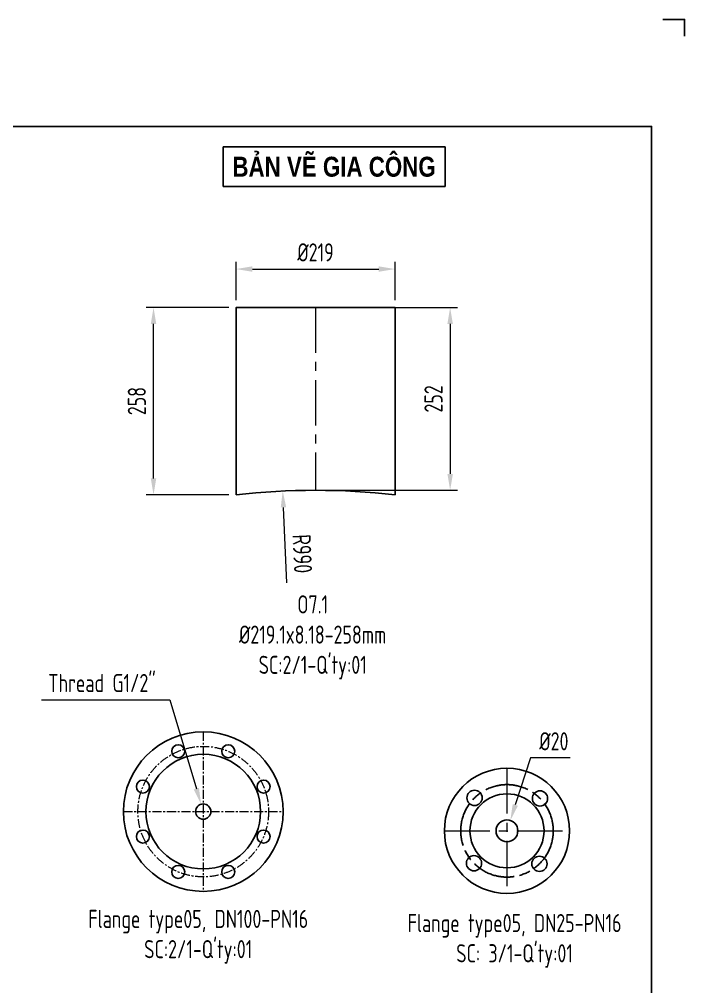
# Model space of a CAD drawing. Header units: millimetres. Extents: x -46397 to 283259, y -8690 to 23983.
# Drawn here: x 256886 to 258719, y 193 to 2861 of the extents above; entities that cross this region are included whole.
import ezdxf

# ---------------------------------------------------------------- set-up
doc = ezdxf.new("R2010")
doc.units = ezdxf.units.MM
doc.linetypes.add('AM_ISO08W050', pattern=[18, 12, -1.5, 3, -1.5])
doc.linetypes.add('CENTER', pattern=[2, 1.25, -0.25, 0.25, -0.25])
doc.layers.get('Defpoints').update_dxf_attribs({"lineweight": 0})
for name, color, linetype, lineweight in [('AM_7', 4, 'AM_ISO08W050', 25), ('Dtext', 255, 'Continuous', 20), ('DUONGCHINH', 7, 'Continuous', 25), ('DUONGTAM', 1, 'CENTER', 0), ('Long_AM_Visible', 30, 'Continuous', 25), ('Long_Centerline', 1, 'CENTER', 9), ('PHANTOM 2', 8, 'Continuous', 0)]:
    doc.layers.add(name, color=color, linetype=linetype, lineweight=lineweight)
doc.styles.add('Chu va so', font='arial.ttf')
doc.styles.add('GHI CHÚ 1', font='isocp_IV25.ttf', dxfattribs={"width": 0.8})
doc.styles.add('GHI CHÚ 2', font='arial.ttf', dxfattribs={"width": 0.8, "height": 1})
doc.styles.get("Standard").update_dxf_attribs({"font": 'isocp.shx', "width": 0.8})
doc.styles.add('TCVN', font='arial.ttf')
doc.dimstyles.new('1-30SCALE', dxfattribs={"dimtxt": 75, "dimasz": 75, "dimexe": 37.5, "dimexo": 30, "dimgap": 30, "dimtad": 1, "dimtoh": 1, "dimdec": 0, "dimdsep": 46, "dimtxsty": 'GHI CHÚ 1', "dimcen": 0.09, "dimclrd": 256, "dimclre": 256, "dimclrt": 2, "dimadec": 0, "dimazin": 0, "dimtfac": 1, "dimtdec": 0, "dimtofl": 0, "dimtmove": 0, "dimatfit": 3, "dimfxl": 1, "dimlwd": 0, "dimlwe": 0, "dimarcsym": 0})
doc.dimstyles.new('1-30SCALE$4', dxfattribs={"dimtxt": 75, "dimasz": 75, "dimexe": 37.5, "dimexo": 30, "dimgap": 30, "dimtad": 1, "dimtoh": 1, "dimdec": 0, "dimdsep": 46, "dimtxsty": 'GHI CHÚ 1', "dimcen": 0.09, "dimclrd": 256, "dimclre": 256, "dimclrt": 2, "dimadec": 0, "dimazin": 0, "dimtfac": 1, "dimtdec": 0, "dimtofl": 0, "dimtmove": 0, "dimatfit": 3, "dimfxl": 1, "dimlwd": 0, "dimlwe": 0, "dimarcsym": 0})

# ---------------------------------------------------------------- blocks, each defined once
blk = doc.blocks.new('*D1485')
at = {"layer": 'Defpoints', "color": 0, "transparency": 16777216}
for p in [(257255.7, 2066), (257483, 2066), (257483, 1549.9)]:
    blk.add_point(p, dxfattribs=at)
at = {"layer": 'PHANTOM 2', "linetype": 'Continuous', "lineweight": 0, "transparency": 16777216}
for p, q in [((257463, 2066), (257235.7, 2066)), ((257255.7, 1594.9), (257255.7, 2021)), ((257463, 1549.9), (257235.7, 1549.9))]:
    blk.add_line(p, q, dxfattribs=at)
at = {"layer": 'PHANTOM 2', "transparency": 16777216}
for points in [[(257248.2, 2021), (257263.2, 2021), (257255.7, 2066)], [(257248.2, 1594.9), (257263.2, 1594.9), (257255.7, 1549.9)]]:
    blk.add_solid(points, dxfattribs=at)
at = {"layer": 'PHANTOM 2', "color": 2, "transparency": 16777216, "insert": (257209.7, 1808), "char_height": 50, "attachment_point": 5, "rotation": 90, "style": 'GHI CHÚ 1'}
blk.add_mtext('258', dxfattribs=at)
blk = doc.blocks.new('*D1486')
at = {"layer": 'Defpoints', "color": 0, "transparency": 16777216}
for p in [(257702.1, 2066), (257702.1, 1562), (258073, 1562)]:
    blk.add_point(p, dxfattribs=at)
at = {"layer": 'PHANTOM 2', "linetype": 'Continuous', "lineweight": 0, "transparency": 16777216}
for p, q in [((257722.1, 2066), (258093, 2066)), ((258073, 2021), (258073, 1607)), ((257722.1, 1562), (258093, 1562))]:
    blk.add_line(p, q, dxfattribs=at)
at = {"layer": 'PHANTOM 2', "transparency": 16777216}
for points in [[(258065.5, 2021), (258080.5, 2021), (258073, 2066)], [(258065.5, 1607), (258080.5, 1607), (258073, 1562)]]:
    blk.add_solid(points, dxfattribs=at)
at = {"layer": 'PHANTOM 2', "color": 2, "transparency": 16777216, "insert": (258027.1, 1814), "char_height": 50, "attachment_point": 5, "rotation": 90, "style": 'GHI CHÚ 1'}
blk.add_mtext('252', dxfattribs=at)
blk = doc.blocks.new('*D1487')
at = {"layer": 'Defpoints', "color": 0, "transparency": 16777216}
for p in [(257921.2, 2172.1), (257483, 2066), (257921.2, 2066)]:
    blk.add_point(p, dxfattribs=at)
at = {"layer": 'PHANTOM 2', "linetype": 'Continuous', "lineweight": 0, "transparency": 16777216}
for p, q in [((257483, 2086), (257483, 2192.1)), ((257921.2, 2086), (257921.2, 2192.1)), ((257528, 2172.1), (257876.2, 2172.1))]:
    blk.add_line(p, q, dxfattribs=at)
at = {"layer": 'PHANTOM 2', "transparency": 16777216}
for points in [[(257528, 2179.6), (257528, 2164.6), (257483, 2172.1)], [(257876.2, 2179.6), (257876.2, 2164.6), (257921.2, 2172.1)]]:
    blk.add_solid(points, dxfattribs=at)
at = {"layer": 'PHANTOM 2', "color": 2, "transparency": 16777216, "insert": (257702.1, 2218.1), "char_height": 50, "attachment_point": 5, "style": 'GHI CHÚ 1'}
blk.add_mtext('%%C219', dxfattribs=at)
blk = doc.blocks.new('*D1488')
at = {"layer": 'Defpoints', "color": 0, "transparency": 16777216}
for p in [(257611.7, 1560), (257702.1, -418)]:
    blk.add_point(p, dxfattribs=at)
at = {"layer": 'PHANTOM 2', "linetype": 'Continuous', "lineweight": 0, "transparency": 16777216}
blk.add_line((257623.2, 1307.1), (257613.7, 1515), dxfattribs=at)
at = {"layer": 'PHANTOM 2', "transparency": 16777216}
blk.add_solid([(257621.2, 1515.4), (257606.2, 1514.7), (257611.7, 1560)], dxfattribs=at)
at = {"layer": 'PHANTOM 2', "color": 2, "transparency": 16777216, "insert": (257665.7, 1387.1), "char_height": 50, "attachment_point": 5, "rotation": 272.6169, "style": 'GHI CHÚ 1'}
blk.add_mtext('R990', dxfattribs=at)
blk = doc.blocks.new('*U1524')
blk.add_circle((0, 0), 7)
blk = doc.blocks.new('*U1525')
at = {"color": 0, "linetype": 'ByBlock', "lineweight": -2, "transparency": 16777216}
blk.add_blockref('*U1524', (7669.01, 1441.7), dxfattribs=at)
for p, rotation in [((7626.51, 1399.2), 90), ((7711.51, 1399.2), 270), ((7669.01, 1356.7), 180)]:
    blk.add_blockref('*U1524', p, dxfattribs=dict(at, rotation=rotation))
blk = doc.blocks.new('*D1533')
at = {"layer": 'Defpoints', "color": 0, "transparency": 16777216}
for p in [(258238.8, 651.6, 1.6), (258220.5, 594.4, 1.6)]:
    blk.add_point(p, dxfattribs=at)
at = {"layer": 'PHANTOM 2', "linetype": 'Continuous', "lineweight": 0, "transparency": 16777216}
for p, q in [((258294.1, 824.1), (258252.5, 694.4)), ((258403.7, 824.1), (258294.1, 824.1))]:
    blk.add_line(p, q, dxfattribs=at)
at = {"layer": 'PHANTOM 2', "lineweight": 0, "transparency": 16777216}
for p, q in [((258229.6, 623), (258229.7, 623)), ((258229.7, 622.9), (258229.7, 623.1))]:
    blk.add_line(p, q, dxfattribs=at)
at = {"layer": 'PHANTOM 2', "transparency": 16777216}
blk.add_solid([(258245.4, 696.7), (258259.7, 692.1), (258238.8, 651.6)], dxfattribs=at)
at = {"layer": 'PHANTOM 2', "color": 2, "transparency": 16777216, "insert": (258358.9, 870), "char_height": 50, "attachment_point": 5, "style": 'GHI CHÚ 1'}
blk.add_mtext('%%C20', dxfattribs=at)
blk = doc.blocks.new('*U1838')
at = {"lineweight": 25, "elevation": -0.2}
blk.add_lwpolyline([(8171.7, 5655.3), (8237.4, 5655.3), (8237.4, 5604.6)], dxfattribs=at)
at = {"lineweight": 25}
blk.add_lwpolyline([(0, 0), (8137.1, 0), (8137.1, 5330.2), (0, 5330.2)], close=True, dxfattribs=at)
at = {"layer": 'Dtext', "ltscale": 0.1}
for tag, p, height, style in [('REV_3', (6204.9, 2002), 35.4, 'TCVN'), ('FOR_APPROVAL3', (6559.3, 1999.6, -0.3), 42.5, 'TCVN'), ('FOR_APPROVAL2', (6559.3, 1867.2, -0.3), 42.5, 'TCVN'), ('REV_2', (6204.9, 1869.7), 35.4, 'TCVN'), ('REV_1', (6204.9, 1737.4), 35.4, 'TCVN'), ('FOR_APPROVAL1', (6559.3, 1734.9, -0.3), 42.5, 'TCVN'), ('NGUOI_VE', (6936.9, 1603.2, -0.3), 42.5, 'TCVN'), ('NGUOI_KIEM_2', (7312.7, 1603.2, -0.3), 42.5, 'TCVN'), ('NGUOI_DUYET', (7766.7, 1603.2, -0.3), 42.5, 'TCVN'), ('REV_0', (6204.9, 1605.1), 35.4, 'TCVN'), ('1.1_A4', (7789.5, 80.7, -0.3), 42.5, 'Chu va so'), ('A4_A4', (7931, 80.7, -0.3), 42.5, 'Chu va so'), ('REV.', (8047.5, 80.7, -0.3), 42.5, 'Chu va so')]:
    blk.add_attdef(tag, p, '', height=height, dxfattribs=dict(at, style=style))
for tag, p, height, style, width in [('NGAY_REV03', (6294.7, 1999.6, -0.3), 36.9, 'TCVN', 0.95), ('NGAY_REV02', (6294.7, 1867.2, -0.3), 36.9, 'TCVN', 0.95), ('NGAY_REV01', (6294.7, 1734.9, -0.3), 36.9, 'TCVN', 0.95), ('NGAY_REV0', (6294.7, 1602.6, -0.3), 36.9, 'TCVN', 0.95), ('DWD.NO', (6291.4, 34.5, -0.3), 56.7, 'Chu va so', 0.85)]:
    blk.add_attdef(tag, p, '', height=height, dxfattribs=dict(at, style=style, width=width))
at = {"layer": 'Dtext', "lineweight": 25, "ltscale": 0.1, "style": 'Chu va so'}
for tag, p, height in [('PROJECT_CODE', (6701.2, 666.3), 85.1), ('TITLE1', (6332.9, 508.1, -0.3), 56.7), ('TITLE2', (6332.9, 374.8, -0.3), 56.7), ('TITLE3', (6332.9, 242.5, -0.3), 56.7)]:
    blk.add_attdef(tag, p, '', height=height, dxfattribs=at)
blk = doc.blocks.new('*U2446')
blk.add_circle((0, 0), 18)
blk = doc.blocks.new('*U2447')
at = {"layer": 'Long_AM_Visible', "color": 0, "linetype": 'ByBlock', "lineweight": -2, "transparency": 16777216}
blk.add_blockref('*U2446', (15338, 122.4), dxfattribs=at)
for p, rotation in [((15210.7, 69.7), 45.00000000000001), ((15465.3, 69.7), 315), ((15158, -57.6), 90), ((15518, -57.6), 270), ((15210.7, -184.9), 135), ((15465.3, -184.9), 225), ((15338, -237.6), 180)]:
    blk.add_blockref('*U2446', p, dxfattribs=dict(at, rotation=rotation))
blk = doc.blocks.new('*D2448')
at = {"layer": 'Defpoints', "color": 0, "transparency": 16777216}
for p in [(257386.7, 696.2), (257398.7, 655.9)]:
    blk.add_point(p, dxfattribs=at)
at = {"layer": 'PHANTOM 2', "linetype": 'Continuous', "lineweight": 0, "transparency": 16777216}
for p, q in [((256946.9, 984.6), (257300.6, 984.6)), ((257300.6, 984.6), (257373.8, 739.3))]:
    blk.add_line(p, q, dxfattribs=at)
at = {"layer": 'PHANTOM 2', "lineweight": 0, "transparency": 16777216}
for p, q in [((257392.6, 676.1), (257392.8, 676.1)), ((257392.7, 676), (257392.7, 676.2))]:
    blk.add_line(p, q, dxfattribs=at)
at = {"layer": 'PHANTOM 2', "transparency": 16777216}
blk.add_solid([(257381, 741.4), (257366.6, 737.2), (257386.7, 696.2)], dxfattribs=at)
at = {"layer": 'PHANTOM 2', "color": 2, "transparency": 16777216, "insert": (257113.7, 1030.6), "char_height": 50, "attachment_point": 5, "style": 'GHI CHÚ 1'}
blk.add_mtext('Thread G1/2"', dxfattribs=at)

msp = doc.modelspace()

# ---------------------------------------------------------------- linework, layer by layer
at = {"layer": 'AM_7', "ltscale": 10}
msp.add_circle((258229.66, 622.99, 1.57), 127.5, dxfattribs=at)
at = {"layer": 'DUONGCHINH'}
msp.add_lwpolyline([(257482.97, 1549.88), (257482.97, 2066.04), (257921.17, 2066.04), (257921.17, 1549.88)], dxfattribs=at)
for radius in [172.5, 102, 30]:
    msp.add_circle((258229.66, 622.99, 1.57), radius, dxfattribs=at)
msp.add_arc((257702.07, -417.96), 1980, 83.64683, 96.35317, dxfattribs=at)
at = {"layer": 'DUONGTAM', "ltscale": 100}
for p, q in [((257702.07, 2066.04), (257702.07, 1562.04)), ((258229.66, 795.49, 1.57), (258229.66, 450.49, 1.57)), ((258057.16, 622.99, 1.57), (258402.16, 622.99, 1.57))]:
    msp.add_line(p, q, dxfattribs=at)

# ---------------------------------------------------------------- block references
at = {"layer": 'DUONGCHINH', "xscale": -3, "yscale": 3, "zscale": 3, "rotation": 314.5000000000001}
msp.add_blockref('*U1525', (271361.56, -18728.92, 1.57), dxfattribs=at)

# ---------------------------------------------------------------- texts
at = {"color": 3, "char_height": 50, "attachment_point": 1}
for s, width, gutter_width, insert in [("\\A1;\\pxqc;O7.1\\P%%C219.1x8.18-258mm\\PSC:2/1-Q'ty:01", 549.9869, 37.5, (257419.3, 1272.47, -3)), ("\\pxqc;Flange type05, DN25-PN16\\PSC: 3/1-Q'ty:01", 723.7288, 322.31, (257888.62, 393.76, 0))]:
    msp.add_mtext_dynamic_manual_height_columns(s, width=width, gutter_width=gutter_width, heights=[0], dxfattribs=dict(at, insert=insert))

# ---------------------------------------------------------------- dimensions: what is measured, and where the dimension line sits
at = {"layer": 'PHANTOM 2'}
dim = msp.add_linear_dim(base=(257921.17, 2172.06), p1=(257482.97, 2066.04), p2=(257921.17, 2066.04), text='%%C<>', dimstyle='1-30SCALE', override={"dimtxt": 50, "dimasz": 45, "dimexe": 20, "dimexo": 20, "dimgap": 20, "dimlfac": 0.5, "dimpost": '', "dimtmove": 1}, dxfattribs=at)
dim.commit()
dim.dimension.update_dxf_attribs({"geometry": '*D1487', "text_midpoint": (257702.07, 2218.13)})
for base, p1, p2, picture, middle in [((257255.7, 2066.04), (257482.97, 1549.88), (257482.97, 2066.04), '*D1485', (257209.72, 1807.96)), ((258073.04, 1562.04), (257702.07, 2066.04), (257702.07, 1562.04), '*D1486', (258027.06, 1814.04))]:
    dim = msp.add_linear_dim(base=base, p1=p1, p2=p2, angle=90, dimstyle='1-30SCALE', override={"dimtxt": 50, "dimasz": 45, "dimexe": 20, "dimexo": 20, "dimgap": 20, "dimlfac": 0.5, "dimtmove": 1}, dxfattribs=at)
    dim.commit()
    dim.dimension.update_dxf_attribs({"geometry": picture, "text_midpoint": middle})
dim = msp.add_radius_dim(center=(257702.07, -417.96), mpoint=(257611.67, 1559.97), dimstyle='1-30SCALE$4', override={"dimtxt": 50, "dimasz": 45, "dimexe": 20, "dimexo": 20, "dimgap": 20, "dimlfac": 0.5, "dimtmove": 1}, dxfattribs=at)
dim.commit()
dim.dimension.update_dxf_attribs({"geometry": '*D1488', "text_midpoint": (257619.67, 1384.96), "dimtype": 164})
dim = msp.add_diameter_dim_2p(p1=(258220.51, 594.42, 1.57), p2=(258238.81, 651.56, 1.57), dimstyle='1-30SCALE', override={"dimtxt": 50, "dimasz": 45, "dimexe": 20, "dimexo": 20, "dimgap": 20, "dimlfac": 0.333333, "dimpost": '%%C<>', "dimtmove": 1}, dxfattribs=at)
dim.commit()
dim.dimension.update_dxf_attribs({"geometry": '*D1533', "text_midpoint": (258294.07, 824.05), "dimtype": 163})

# ---------------------------------------------------------------- next in the draw order: block references
at = {"xscale": 0.9084576280678549, "yscale": 0.9084576280678549, "zscale": 0.9084576280678549}
msp.add_blockref('*U1838', (251235.85, -2276.94), dxfattribs=at)

# ---------------------------------------------------------------- next in the draw order: linework, layer by layer
at = {"layer": 'Long_AM_Visible'}
for radius in [220, 158, 21]:
    msp.add_circle((257392.68, 676.06), radius, dxfattribs=at)
at = {"layer": 'Long_Centerline', "ltscale": 20}
for p, q in [((257392.68, 896.06), (257392.68, 456.06)), ((257172.68, 676.06), (257612.68, 676.06))]:
    msp.add_line(p, q, dxfattribs=at)
msp.add_circle((257392.68, 676.06), 180, dxfattribs=at)

# ---------------------------------------------------------------- next in the draw order: block references
at = {"layer": 'Long_AM_Visible', "rotation": 292.4999999999999}
msp.add_blockref('*U2447', (251576.28, 14868.58), dxfattribs=at)

# ---------------------------------------------------------------- next in the draw order: texts
at = {"insert": (257474.64, 2481.8, -0.2), "char_height": 55, "attachment_point": 1, "style": 'GHI CHÚ 2', "bg_fill": 16, "box_fill_scale": 1.5, "bg_fill_color": 256, "bg_fill_transparency": 0}
msp.add_mtext_dynamic_manual_height_columns('\\pxqc;{\\fArial|b1|i0|c0|p34;BẢN VẼ GIA CÔNG }', width=556.9129, gutter_width=4.42, heights=[0], dxfattribs=at)
at = {"color": 3, "insert": (257057.57, 405.18), "char_height": 50, "width": 642.4843, "attachment_point": 1}
msp.add_mtext("\\A1;\\pxqc;Flange type05, DN100-PN16\\PSC:2/1-Q'ty:01", dxfattribs=at)

# ---------------------------------------------------------------- next in the draw order: dimensions: what is measured, and where the dimension line sits
at = {"layer": 'PHANTOM 2'}
dim = msp.add_diameter_dim_2p(p1=(257398.68, 655.94), p2=(257386.67, 696.18), text='Thread G1/2"', dimstyle='1-30SCALE', override={"dimtxt": 50, "dimasz": 45, "dimexe": 20, "dimexo": 20, "dimgap": 20, "dimlfac": 0.333333, "dimpost": '%%C<>', "dimtmove": 1}, dxfattribs=at)
dim.commit()
dim.dimension.update_dxf_attribs({"geometry": '*D2448', "text_midpoint": (257300.56, 984.61), "dimtype": 163})

doc.saveas('drawing.dxf')
